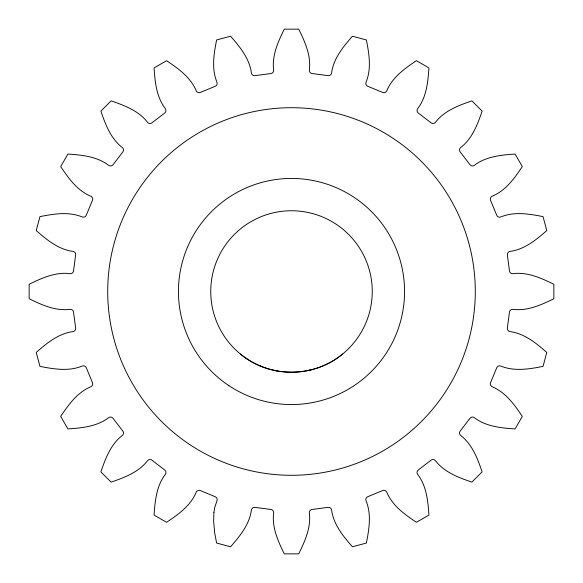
<?xml version="1.0" encoding="UTF-8"?>
<svg xmlns="http://www.w3.org/2000/svg" width="583" height="583" viewBox="0 0 583 583"><rect width="100%" height="100%" fill="white"/><g stroke="black" fill="none" stroke-linecap="round" stroke-linejoin="round"><path stroke-width="0.87" d="M342.593 354.019C314.31 377.973 269.484 378.207 240.998 354.479M308.735 370.351L311.759 369.666M273.719 370.234L276.801 370.89M259.595 365.643L262.212 366.743M240.407 354.019L241.173 354.61M213.91 512.632L213.633 521.115L214.682 532.957L216.621 543.043L230.576 546.781C239.861 536.185 249.568 524.387 251.426 509.928A3.17 3.17 0 0 1 255.114 507.385L270.767 509.44A3.17 3.17 0 0 1 273.675 512.858C271.722 527.302 278.055 541.213 284.278 553.85L298.722 553.85C304.945 541.213 311.278 527.302 309.325 512.858A3.17 3.17 0 0 1 312.233 509.44L327.886 507.385A3.17 3.17 0 0 1 331.574 509.928C333.432 524.387 343.139 536.185 352.424 546.781L366.379 543.043C369.119 529.218 371.633 514.148 366.007 500.702A3.17 3.17 0 0 1 367.931 496.65L382.521 490.609A3.17 3.17 0 0 1 386.74 492.11C392.279 505.599 404.711 514.483 416.422 522.31L428.928 515.088C428.002 501.03 426.523 485.821 417.617 474.285A3.17 3.17 0 0 1 418.426 469.876L430.954 460.264A3.17 3.17 0 0 1 435.421 460.628C444.253 472.223 458.566 477.579 471.902 482.119L482.119 471.902C477.579 458.566 472.223 444.253 460.628 435.421A3.17 3.17 0 0 1 460.264 430.954L469.876 418.426A3.17 3.17 0 0 1 474.285 417.617C485.821 426.523 501.03 428.002 515.088 428.928L522.31 416.422C514.483 404.711 505.599 392.279 492.11 386.74A3.17 3.17 0 0 1 490.609 382.521L496.65 367.931A3.17 3.17 0 0 1 500.702 366.007C514.148 371.633 529.218 369.119 543.043 366.379L546.781 352.424C536.185 343.139 524.387 333.432 509.928 331.574A3.17 3.17 0 0 1 507.385 327.886L509.44 312.233A3.17 3.17 0 0 1 512.858 309.325C527.302 311.278 541.213 304.945 553.85 298.722L553.85 284.278C541.213 278.055 527.302 271.722 512.858 273.675A3.17 3.17 0 0 1 509.44 270.767L507.385 255.114A3.17 3.17 0 0 1 509.928 251.426C524.387 249.568 536.185 239.861 546.781 230.576L543.043 216.621C529.218 213.881 514.148 211.367 500.702 216.993A3.17 3.17 0 0 1 496.65 215.069L490.609 200.479A3.17 3.17 0 0 1 492.11 196.26C505.599 190.721 514.483 178.289 522.31 166.578L515.088 154.072C501.03 154.998 485.821 156.477 474.285 165.383A3.17 3.17 0 0 1 469.876 164.574L460.264 152.046A3.17 3.17 0 0 1 460.628 147.579C472.223 138.747 477.579 124.434 482.119 111.098L471.902 100.881C458.566 105.421 444.253 110.777 435.421 122.372A3.17 3.17 0 0 1 430.954 122.736L418.426 113.124A3.17 3.17 0 0 1 417.617 108.715C426.523 97.179 428.002 81.97 428.928 67.912L416.422 60.69C404.711 68.517 392.279 77.401 386.74 90.89A3.17 3.17 0 0 1 382.521 92.391L367.931 86.35A3.17 3.17 0 0 1 366.007 82.298C371.633 68.852 369.119 53.782 366.379 39.957L352.424 36.219C343.139 46.815 333.432 58.613 331.574 73.072A3.17 3.17 0 0 1 327.886 75.615L312.233 73.56A3.17 3.17 0 0 1 309.325 70.142C311.278 55.698 304.945 41.787 298.722 29.15L284.278 29.15C278.055 41.787 271.722 55.698 273.675 70.142A3.17 3.17 0 0 1 270.767 73.56L255.114 75.615A3.17 3.17 0 0 1 251.426 73.072C249.568 58.613 239.861 46.815 230.576 36.219L216.621 39.957C213.881 53.782 211.367 68.852 216.993 82.298A3.17 3.17 0 0 1 215.069 86.35L200.479 92.391A3.17 3.17 0 0 1 196.26 90.89C190.721 77.401 178.289 68.517 166.578 60.69L154.072 67.912C154.998 81.97 156.477 97.179 165.383 108.715A3.17 3.17 0 0 1 164.574 113.124L152.046 122.736A3.17 3.17 0 0 1 147.579 122.372C138.747 110.777 124.434 105.421 111.098 100.881L100.881 111.098C105.421 124.434 110.777 138.747 122.372 147.579A3.17 3.17 0 0 1 122.736 152.046L113.124 164.574A3.17 3.17 0 0 1 108.715 165.383C97.179 156.477 81.97 154.998 67.912 154.072L60.69 166.578C68.517 178.289 77.401 190.721 90.89 196.26A3.17 3.17 0 0 1 92.391 200.479L86.35 215.069A3.17 3.17 0 0 1 82.298 216.993C68.852 211.367 53.782 213.881 39.957 216.621L36.219 230.576C46.815 239.861 58.613 249.568 73.072 251.426A3.17 3.17 0 0 1 75.615 255.114L73.56 270.767A3.17 3.17 0 0 1 70.142 273.675C55.698 271.722 41.787 278.055 29.15 284.278L29.15 298.722C41.787 304.945 55.698 311.278 70.142 309.325A3.17 3.17 0 0 1 73.56 312.233L75.615 327.886A3.17 3.17 0 0 1 73.072 331.574C58.613 333.432 46.815 343.139 36.219 352.424L39.957 366.379C53.782 369.119 68.852 371.633 82.298 366.007A3.17 3.17 0 0 1 86.35 367.931L92.391 382.521A3.17 3.17 0 0 1 90.89 386.74C77.401 392.279 68.517 404.711 60.69 416.422L67.912 428.928C81.97 428.002 97.179 426.523 108.715 417.617A3.17 3.17 0 0 1 113.124 418.426L122.736 430.954A3.17 3.17 0 0 1 122.372 435.421C110.777 444.253 105.421 458.566 100.881 471.902L111.098 482.119C124.434 477.579 138.747 472.223 147.579 460.628A3.17 3.17 0 0 1 152.046 460.264L164.574 469.876A3.17 3.17 0 0 1 165.383 474.285C156.477 485.821 154.998 501.03 154.072 515.088L166.578 522.31C178.289 514.483 190.721 505.599 196.26 492.11A3.17 3.17 0 0 1 200.479 490.609L215.069 496.65A3.17 3.17 0 0 1 216.993 500.702L214.682 507.596L213.91 512.632M189.788 444.589A183.798 183.798 0 0 0 474.934 303.043A183.798 183.798 0 0 0 209.778 126.875A183.798 183.798 0 0 0 189.788 444.589M228.937 385.669A113.058 113.058 0 0 0 404.332 298.598A113.058 113.058 0 0 0 241.231 190.233A113.058 113.058 0 0 0 228.937 385.669M246.813 358.764A80.753 80.753 0 0 0 372.092 296.572A80.753 80.753 0 0 0 255.594 219.172A80.753 80.753 0 0 0 246.813 358.764"/></g></svg>
